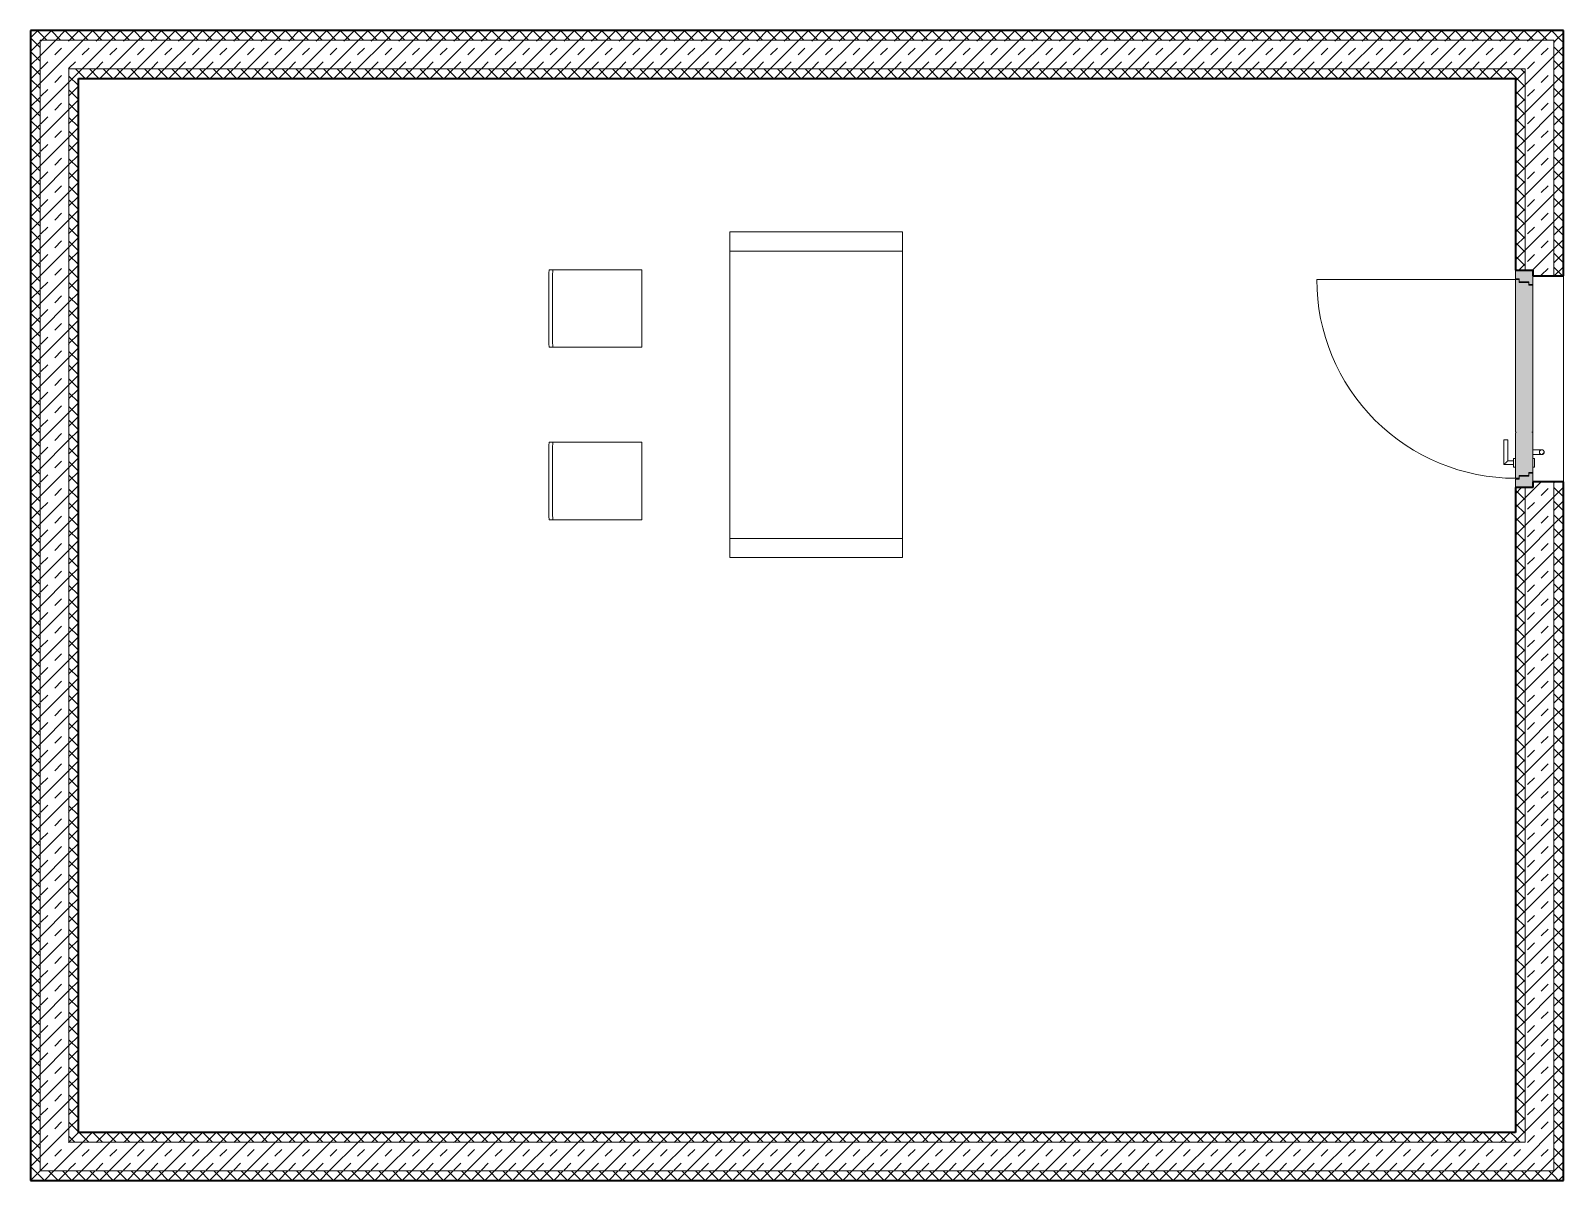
# Model space of a CAD drawing. Header units: millimetres. Extents: x 0 to 8000, y 0 to 6000.
import ezdxf

# ---------------------------------------------------------------- set-up
doc = ezdxf.new("R2010")
doc.units = ezdxf.units.MM
for name, color, linetype, lineweight in [('A-DOOR', 31, 'Continuous', 9), ('A-DOOR-FRAM', 31, 'Continuous', 9), ('A-DOOR-OPNG', 31, 'Continuous', 5), ('A-FLOR', 192, 'Continuous', 9), ('A-WALL', 113, 'Continuous', 35), ('A-WALL-PATT', 111, 'Continuous', 35), ('I-FURN', 30, 'Continuous', 9), ('L-SITE-WALL', 31, 'Continuous', 9)]:
    doc.layers.add(name, color=color, linetype=linetype, lineweight=lineweight)
pattern_1 = [(45, (0, 0), (-35.92102, 35.92102), []), (135, (0, 0), (-35.92102, -35.92102), [])]
pattern_2 = [(45, (-17.96, -17.96), (-71.842, 71.842), [50.8, -50.8]), (45, (71.84, 0), (-71.842, 71.842), [])]

# ---------------------------------------------------------------- blocks, each defined once
blk = doc.blocks.new('TU DF 1 - Haustüre - ML - 1135 x 2250-2509477-Ebene 0')
at = {"layer": 'A-DOOR', "lineweight": 5}
h = blk.add_hatch(dxfattribs=at)
h.set_pattern_fill('FP_3', color=256, style=0, pattern_type=2)
h.set_pattern_definition([(135, (4182.5, -7875), (-125.7236, -125.7236), []), (135, (3992, -7875), (-125.7236, -125.7236), [])])
h.paths.add_polyline_path([(395, 12.5), (391.3, 21.3), (382.5, 25), (373.7, 21.3), (370, 12.5), (373.7, 3.7), (382.5, 0), (391.3, 3.7)])
at = {"layer": 'A-DOOR'}
h = blk.add_hatch(color=256, dxfattribs=at)
h.paths.add_polyline_path([(567.5, -125), (567.5, -35), (492.5, -35), (492.5, -55), (507.5, -55), (507.5, -105), (522.5, -105), (522.5, -125)])
h.paths.add_polyline_path([(-492.5, -35), (-567.5, -35), (-567.5, -125), (-522.5, -125), (-522.5, -105), (-507.5, -105), (-507.5, -55), (-492.5, -55)])
blk.add_hatch(color=256, dxfattribs=at).paths.add_polyline_path([(518.5, -105), (503.5, -105), (503.5, -55), (488.5, -55), (488.5, -35), (282.5, -35), (279.7, -36.2), (278.5, -39), (277.3, -36.2), (274.5, -35), (-488.5, -35), (-488.5, -55), (-503.5, -55), (-503.5, -105), (-518.5, -105), (-518.5, -125), (274.5, -125), (277.3, -123.8), (278.5, -121), (279.7, -123.8), (282.5, -125), (518.5, -125)])
at = {"layer": 'A-DOOR', "lineweight": 5}
for p, q in [((370, 12.5), (370, -35)), ((395, -35), (395, 12.5)), ((415, -25), (415, -35)), ((460, -25), (415, -25)), ((460, -35), (460, -25)), ((415, -125), (415, -135)), ((415, -135), (460, -135)), ((427.5, -135), (427.5, -165)), ((427.5, -135), (427.5, -165)), ((447.5, -185), (447.5, -135)), ((447.5, -185), (447.5, -135)), ((460, -135), (460, -125)), ((427.5, -165), (317.5, -165)), ((317.5, -165), (317.5, -185)), ((427.5, -165), (317.5, -165)), ((317.5, -165), (317.5, -185)), ((317.5, -185), (447.5, -185)), ((317.5, -185), (447.5, -185))]:
    blk.add_line(p, q, dxfattribs=at)
at = {"layer": 'A-DOOR'}
for p, q in [((-503.5, -55), (-488.5, -55)), ((-503.5, -105), (-503.5, -55)), ((-488.5, -55), (-488.5, -35)), ((-488.5, -35), (274.5, -35)), ((274.5, -35), (282.5, -35)), ((282.5, -35), (488.5, -35)), ((488.5, -35), (488.5, -55)), ((488.5, -55), (503.5, -55)), ((503.5, -55), (503.5, -105)), ((-518.5, -105), (-503.5, -105)), ((-518.5, -125), (-518.5, -105)), ((274.5, -125), (-518.5, -125)), ((518.5, -125), (282.5, -125)), ((503.5, -105), (518.5, -105)), ((518.5, -105), (518.5, -125))]:
    blk.add_line(p, q, dxfattribs=at)
at = {"layer": 'A-DOOR', "lineweight": 5}
for start, end in [(90, 270), (270, 90)]:
    blk.add_arc((382.5, 12.5), 12.5, start, end, dxfattribs=at)
at = {"layer": 'A-DOOR'}
for centre, start, end in [((274.5, -39), 0, 90), ((282.5, -39), 90, 180), ((282.5, -39), 90, 180), ((274.5, -121), 270, 0), ((282.5, -121), 180, 270), ((282.5, -121), 180, 270)]:
    blk.add_arc(centre, 4, start, end, dxfattribs=at)
at = {"layer": 'A-DOOR', "lineweight": 5}
for points, knots in [([(382.5, 0), (381.4, 0), (379.8, 0.2), (377.7, 0.9), (376.2, 1.6), (375.1, 2.4), (374.3, 3.1), (373.5, 3.8), (372.7, 4.7), (372.1, 5.6), (371.7, 6.2), (371.3, 7), (370.9, 7.7), (370.7, 8.5), (370.4, 9.3), (370.2, 10.1), (370.1, 10.9), (370, 11.7), (370, 12.5), (370, 13.3), (370.1, 14.1), (370.2, 14.9), (370.4, 15.7), (370.7, 16.5), (370.9, 17.3), (371.3, 18), (371.7, 18.8), (372.1, 19.4), (372.7, 20.3), (373.5, 21.2), (374.3, 21.9), (375.1, 22.6), (376.2, 23.4), (377.7, 24.1), (379.8, 24.8), (381.4, 25), (382.5, 25)], [-1, -1, -1, -1, -0.916667, -0.875, -0.833333, -0.791667, -0.770833, -0.75, -0.708333, -0.6875, -0.666667, -0.645833, -0.625, -0.604167, -0.583333, -0.5625, -0.541667, -0.520833, -0.5, -0.479167, -0.458333, -0.4375, -0.416667, -0.395833, -0.375, -0.354167, -0.333333, -0.3125, -0.291667, -0.25, -0.229167, -0.208333, -0.166667, -0.125, -0.083333, 0, 0, 0, 0]), ([(382.5, 25), (383.6, 25), (385.2, 24.8), (387.3, 24.1), (388.8, 23.4), (389.9, 22.6), (390.7, 21.9), (391.5, 21.2), (392.3, 20.3), (392.9, 19.4), (393.3, 18.8), (393.7, 18), (394.1, 17.3), (394.3, 16.5), (394.6, 15.7), (394.8, 14.9), (394.9, 14.1), (395, 13.3), (395, 12.5), (395, 11.7), (394.9, 10.9), (394.8, 10.1), (394.6, 9.3), (394.3, 8.5), (394.1, 7.7), (393.7, 7), (393.3, 6.2), (392.9, 5.6), (392.3, 4.7), (391.5, 3.8), (390.7, 3.1), (389.9, 2.4), (388.8, 1.6), (387.3, 0.9), (385.2, 0.2), (383.6, 0), (382.5, 0)], [-1, -1, -1, -1, -0.916667, -0.875, -0.833333, -0.791667, -0.770833, -0.75, -0.708333, -0.6875, -0.666667, -0.645833, -0.625, -0.604167, -0.583333, -0.5625, -0.541667, -0.520833, -0.5, -0.479167, -0.458333, -0.4375, -0.416667, -0.395833, -0.375, -0.354167, -0.333333, -0.3125, -0.291667, -0.25, -0.229167, -0.208333, -0.166667, -0.125, -0.083333, 0, 0, 0, 0]), ([(427.5, -165), (427.5, -165), (427.7, -165.2), (428.2, -165.7), (428.8, -166.3), (429.4, -166.9), (430, -167.5), (430.6, -168.1), (431.4, -168.9), (432.3, -169.8), (433.1, -170.6), (433.7, -171.2), (434.3, -171.8), (434.9, -172.4), (435.5, -173), (436.2, -173.7), (436.8, -174.3), (437.5, -175), (438.2, -175.7), (438.8, -176.3), (439.5, -177), (440.1, -177.6), (440.7, -178.2), (441.3, -178.8), (441.9, -179.4), (442.5, -180), (443.1, -180.6), (443.8, -181.3), (444.4, -181.9), (445, -182.5), (445.6, -183.1), (446.2, -183.7), (446.8, -184.3), (447.3, -184.8), (447.5, -185), (447.5, -185)], [0, 0, 0, 0, 0.083333, 0.125, 0.166667, 0.208333, 0.229167, 0.25, 0.291667, 0.333333, 0.354167, 0.375, 0.395833, 0.416667, 0.4375, 0.458333, 0.479167, 0.5, 0.520833, 0.541667, 0.5625, 0.583333, 0.604167, 0.625, 0.645833, 0.666667, 0.6875, 0.708333, 0.75, 0.770833, 0.791667, 0.833333, 0.875, 0.916667, 1, 1, 1, 1]), ([(427.5, -165), (427.5, -165), (427.7, -165.2), (428.2, -165.7), (428.8, -166.3), (429.4, -166.9), (430, -167.5), (430.6, -168.1), (431.4, -168.9), (432.3, -169.8), (433.1, -170.6), (433.7, -171.2), (434.3, -171.8), (434.9, -172.4), (435.5, -173), (436.2, -173.7), (436.8, -174.3), (437.5, -175), (438.2, -175.7), (438.8, -176.3), (439.5, -177), (440.1, -177.6), (440.7, -178.2), (441.3, -178.8), (441.9, -179.4), (442.5, -180), (443.1, -180.6), (443.8, -181.3), (444.4, -181.9), (445, -182.5), (445.6, -183.1), (446.2, -183.7), (446.8, -184.3), (447.3, -184.8), (447.5, -185), (447.5, -185)], [0, 0, 0, 0, 0.083333, 0.125, 0.166667, 0.208333, 0.229167, 0.25, 0.291667, 0.333333, 0.354167, 0.375, 0.395833, 0.416667, 0.4375, 0.458333, 0.479167, 0.5, 0.520833, 0.541667, 0.5625, 0.583333, 0.604167, 0.625, 0.645833, 0.666667, 0.6875, 0.708333, 0.75, 0.770833, 0.791667, 0.833333, 0.875, 0.916667, 1, 1, 1, 1])]:
    blk.add_open_spline(points, degree=3, knots=knots, dxfattribs=at)
at = {"layer": 'A-DOOR'}
for points, knots in [([(278.5, -39), (278.5, -38.8), (278.5, -38.5), (278.4, -38.2), (278.4, -37.9), (278.3, -37.7), (278.2, -37.4), (278.1, -37.2), (278, -37), (277.8, -36.8), (277.7, -36.5), (277.5, -36.3), (277.2, -36.1), (277.1, -35.9), (276.9, -35.8), (276.7, -35.7), (276.6, -35.6), (276.3, -35.4), (275.9, -35.2), (275.3, -35), (274.8, -35), (274.5, -35)], [-1, -1, -1, -1, -0.928571, -0.892857, -0.857143, -0.821429, -0.785714, -0.75, -0.714286, -0.678571, -0.642857, -0.571429, -0.535714, -0.5, -0.464286, -0.428571, -0.392857, -0.357143, -0.285714, -0.142857, 0, 0, 0, 0]), ([(274.5, -35), (274.8, -35), (275.3, -35), (275.9, -35.2), (276.3, -35.4), (276.6, -35.6), (276.7, -35.7), (276.9, -35.8), (277.1, -35.9), (277.2, -36.1), (277.4, -36.2), (277.6, -36.4), (277.7, -36.6), (277.8, -36.8), (278, -37), (278.1, -37.2), (278.2, -37.4), (278.3, -37.7), (278.4, -37.9), (278.4, -38.2), (278.5, -38.5), (278.5, -38.8), (278.5, -39)], [-1, -1, -1, -1, -0.857143, -0.714286, -0.642857, -0.607143, -0.571429, -0.535714, -0.5, -0.464286, -0.428571, -0.392857, -0.357143, -0.321429, -0.285714, -0.25, -0.214286, -0.178571, -0.142857, -0.107143, -0.071429, 0, 0, 0, 0]), ([(278.5, -121), (278.5, -121.2), (278.5, -121.5), (278.4, -121.8), (278.4, -122.1), (278.3, -122.3), (278.2, -122.6), (278.1, -122.8), (278, -123), (277.8, -123.2), (277.7, -123.5), (277.5, -123.7), (277.2, -123.9), (277.1, -124.1), (276.9, -124.2), (276.7, -124.3), (276.6, -124.4), (276.3, -124.6), (275.9, -124.8), (275.3, -125), (274.8, -125), (274.5, -125)], [-1, -1, -1, -1, -0.928571, -0.892857, -0.857143, -0.821429, -0.785714, -0.75, -0.714286, -0.678571, -0.642857, -0.571429, -0.535714, -0.5, -0.464286, -0.428571, -0.392857, -0.357143, -0.285714, -0.142857, 0, 0, 0, 0]), ([(274.5, -125), (274.8, -125), (275.3, -125), (275.9, -124.8), (276.3, -124.6), (276.6, -124.4), (276.7, -124.3), (276.9, -124.2), (277.1, -124.1), (277.2, -123.9), (277.4, -123.8), (277.6, -123.6), (277.7, -123.4), (277.8, -123.2), (278, -123), (278.1, -122.8), (278.2, -122.6), (278.3, -122.3), (278.4, -122.1), (278.4, -121.8), (278.5, -121.5), (278.5, -121.2), (278.5, -121)], [-1, -1, -1, -1, -0.857143, -0.714286, -0.642857, -0.607143, -0.571429, -0.535714, -0.5, -0.464286, -0.428571, -0.392857, -0.357143, -0.321429, -0.285714, -0.25, -0.214286, -0.178571, -0.142857, -0.107143, -0.071429, 0, 0, 0, 0])]:
    blk.add_open_spline(points, degree=3, knots=knots, dxfattribs=at)
at = {"layer": 'A-DOOR-FRAM'}
for p, q in [((-492.5, -35), (-567.5, -35)), ((-567.5, -35), (-567.5, -125)), ((-507.5, -105), (-507.5, -55)), ((-507.5, -55), (-492.5, -55)), ((-492.5, -55), (-492.5, -35)), ((567.5, -35), (492.5, -35)), ((492.5, -35), (492.5, -55)), ((492.5, -55), (507.5, -55)), ((507.5, -55), (507.5, -105)), ((567.5, -125), (567.5, -35)), ((-567.5, -125), (-522.5, -125)), ((-522.5, -125), (-522.5, -105)), ((-522.5, -105), (-507.5, -105)), ((507.5, -105), (522.5, -105)), ((522.5, -105), (522.5, -125)), ((522.5, -125), (567.5, -125))]:
    blk.add_line(p, q, dxfattribs=at)
at = {"layer": 'A-DOOR-OPNG'}
blk.add_line((-518.5, -125), (-518.5, -1162), dxfattribs=at)
blk.add_arc((-518.5, -125), 1037, 270, 0, dxfattribs=at)
blk = doc.blocks.new('Tisch-01 - 1700 x 900 x 780-2296047-Ebene 0')
at = {"layer": 'I-FURN'}
for p, q in [((-1005.3, -630.7), (-1005.3, 269.3)), ((-905.3, 269.3), (-1005.3, 269.3)), ((594.7, 269.3), (-905.3, 269.3)), ((-905.3, 269.3), (-905.3, -630.7)), ((-905.3, 269.3), (-905.3, -630.7)), ((594.7, -630.7), (594.7, 269.3)), ((594.7, -630.7), (594.7, 269.3)), ((694.7, 269.3), (594.7, 269.3)), ((694.7, 269.3), (694.7, -630.7)), ((-1005.3, -630.7), (-905.3, -630.7)), ((-905.3, -630.7), (594.7, -630.7)), ((594.7, -630.7), (694.7, -630.7))]:
    blk.add_line(p, q, dxfattribs=at)
blk = doc.blocks.new('Stuhl-04 - Typ1-2296858-Ebene 0')
at = {"layer": 'I-FURN'}
for p, q in [((-554.6, 17.5), (-554.6, -2.2)), ((-534.6, 20.5), (-169.6, 20.5)), ((-534.6, 0.7), (-169.6, 0.7)), ((-149.6, -2.2), (-149.6, 17.5)), ((-554.6, -53.1), (-554.6, -2.2)), ((-554.6, -105.5), (-554.6, -53.1)), ((-149.6, -2.2), (-149.6, -53.1)), ((-149.6, -53.1), (-149.6, -105.5)), ((-554.6, -401.5), (-554.6, -105.5)), ((-149.6, -105.5), (-149.6, -401.5)), ((-554.6, -401.5), (-554.6, -464.9)), ((-554.6, -464.9), (-149.6, -464.9)), ((-149.6, -464.9), (-149.6, -401.5))]:
    blk.add_line(p, q, dxfattribs=at)
for centre, major_axis, start_param, end_param in [((-534.6, 17.5), (20, 0), 1.570796, 3.141593), ((-534.6, -2.2), (-20, 0), 4.712389, 6.283185), ((-169.6, 17.5), (20, 0), 0, 1.570796), ((-169.6, -2.2), (20, 0), 0, 1.570796)]:
    blk.add_ellipse(centre, major_axis=major_axis, ratio=0.147809, start_param=start_param, end_param=end_param, dxfattribs=at)

msp = doc.modelspace()

# ---------------------------------------------------------------- hatches: boundary and pattern name
at = {"layer": 'A-WALL-PATT', "lineweight": 5}
h = msp.add_hatch(dxfattribs=at)
h.set_pattern_fill('FP_1', color=256, style=0, pattern_type=2)
h.set_pattern_definition(pattern_1)
h.paths.add_polyline_path([(0, 0), (50, 0), (50, 6000), (0, 6000), (0, 5373)])
h = msp.add_hatch(dxfattribs=at)
h.set_pattern_fill('FP_1', color=256, style=0, pattern_type=2)
h.set_pattern_definition(pattern_1)
h.paths.add_polyline_path([(7950, 5950), (8000, 5950), (8000, 6000), (50, 6000), (50, 5950), (250, 5950)])
h = msp.add_hatch(dxfattribs=at)
h.set_pattern_fill('FP_2', color=256, style=0, pattern_type=2)
h.set_pattern_definition(pattern_2)
h.paths.add_polyline_path([(50, 50), (200, 50), (200, 5950), (50, 5950), (50, 5373)])
h = msp.add_hatch(dxfattribs=at)
h.set_pattern_fill('FP_2', color=256, style=0, pattern_type=2)
h.set_pattern_definition(pattern_2)
h.paths.add_polyline_path([(7950, 5800), (7950, 5950), (200, 5950), (200, 5800), (7800, 5800)])
h = msp.add_hatch(dxfattribs=at)
h.set_pattern_fill('FP_1', color=256, style=0, pattern_type=2)
h.set_pattern_definition(pattern_1)
h.paths.add_polyline_path([(7950, 0), (8000, 0), (8000, 3645), (7950, 3645), (7950, 50)])
h.paths.add_polyline_path([(8000, 4720), (8000, 5950), (7950, 5950), (7950, 4720)])
h = msp.add_hatch(dxfattribs=at)
h.set_pattern_fill('FP_1', color=256, style=0, pattern_type=2)
h.set_pattern_definition(pattern_1)
h.paths.add_polyline_path([(200, 200), (250, 200), (250, 5800), (200, 5800), (200, 5373)])
h = msp.add_hatch(dxfattribs=at)
h.set_pattern_fill('FP_1', color=256, style=0, pattern_type=2)
h.set_pattern_definition(pattern_1)
h.paths.add_polyline_path([(7750, 5750), (7800, 5750), (7800, 5800), (250, 5800), (250, 5750)])
h = msp.add_hatch(dxfattribs=at)
h.set_pattern_fill('FP_2', color=256, style=0, pattern_type=2)
h.set_pattern_definition(pattern_2)
h.paths.add_polyline_path([(7950, 50), (7950, 3645), (7840, 3645), (7840, 3615), (7800, 3615), (7800, 50)])
h.paths.add_polyline_path([(7950, 4720), (7950, 5800), (7800, 5800), (7800, 4750), (7840, 4750), (7840, 4720), (7865.8, 4720)])
h = msp.add_hatch(dxfattribs=at)
h.set_pattern_fill('FP_1', color=256, style=0, pattern_type=2)
h.set_pattern_definition(pattern_1)
h.paths.add_polyline_path([(7750, 200), (7800, 200), (7800, 3615), (7750, 3615), (7750, 250)])
h.paths.add_polyline_path([(7800, 4750), (7800, 5750), (7750, 5750), (7750, 4750)])
h = msp.add_hatch(dxfattribs=at)
h.set_pattern_fill('FP_1', color=256, style=0, pattern_type=2)
h.set_pattern_definition(pattern_1)
h.paths.add_polyline_path([(7750, 200), (7750, 250), (250, 250), (250, 200), (6134.9, 200)])
h = msp.add_hatch(dxfattribs=at)
h.set_pattern_fill('FP_2', color=256, style=0, pattern_type=2)
h.set_pattern_definition(pattern_2)
h.paths.add_polyline_path([(7750, 50), (7800, 50), (7800, 200), (200, 200), (200, 50), (6134.9, 50)])
h = msp.add_hatch(dxfattribs=at)
h.set_pattern_fill('FP_1', color=256, style=0, pattern_type=2)
h.set_pattern_definition(pattern_1)
h.paths.add_polyline_path([(7800, 0), (7950, 0), (7950, 50), (50, 50), (50, 0), (7750, 0)])

# ---------------------------------------------------------------- linework, layer by layer
at = {"layer": 'A-FLOR'}
for p, q in [((7800, 4686), (7800, 4690)), ((7800, 3675), (7800, 3679))]:
    msp.add_line(p, q, dxfattribs=at)
at = {"layer": 'A-WALL', "color": 7}
for p, q in [((0, 6000), (0, 0)), ((8000, 6000), (0, 6000)), ((8000, 4720), (8000, 6000)), ((250, 250), (250, 5750)), ((250, 5750), (7750, 5750)), ((7750, 5750), (7750, 4750)), ((7750, 4750), (7840, 4750)), ((7840, 4750), (7840, 4720)), ((7840, 4720), (8000, 4720)), ((7750, 3615), (7750, 250)), ((7840, 3615), (7750, 3615)), ((8000, 3645), (7840, 3645)), ((7840, 3645), (7840, 3615)), ((8000, 0), (8000, 3645)), ((7750, 250), (250, 250)), ((0, 0), (8000, 0))]:
    msp.add_line(p, q, dxfattribs=at)
at = {"layer": 'A-WALL', "lineweight": 9}
for p, q in [((50, 5950), (50, 50)), ((7950, 5950), (50, 5950)), ((7950, 4720), (7950, 5950)), ((200, 5800), (200, 200)), ((7800, 5800), (200, 5800)), ((7800, 4750), (7800, 5800)), ((7800, 200), (7800, 3615)), ((7950, 50), (7950, 3645)), ((200, 200), (7800, 200)), ((50, 50), (7950, 50))]:
    msp.add_line(p, q, dxfattribs=at)
at = {"layer": 'L-SITE-WALL'}
for p, q in [((7840, 4671), (7840, 4675)), ((8000, 4720), (8000, 3645)), ((7840, 3690), (7840, 3694))]:
    msp.add_line(p, q, dxfattribs=at)

# ---------------------------------------------------------------- block references
at = {"layer": 'A-DOOR', "rotation": 270}
msp.add_blockref('TU DF 1 - Haustüre - ML - 1135 x 2250-2509477-Ebene 0', (7875, 4182.5), dxfattribs=at)
at = {"layer": 'I-FURN'}
for name, p, rotation in [('Tisch-01 - 1700 x 900 x 780-2296047-Ebene 0', (3919.3, 4255.3), 89.99999999999991), ('Stuhl-04 - Typ1-2296858-Ebene 0', (2725.3, 4902.1), 89.99999999999952), ('Stuhl-04 - Typ1-2296858-Ebene 0', (2725.3, 4002.1), 89.99999999999952)]:
    msp.add_blockref(name, p, dxfattribs=dict(at, rotation=rotation))

doc.saveas('drawing.dxf')
